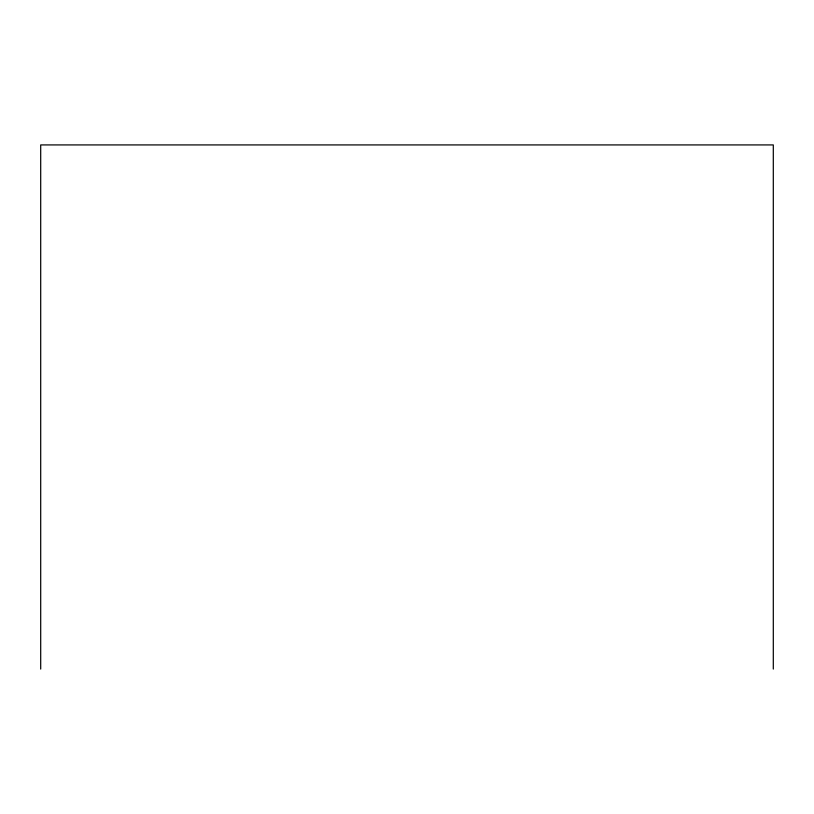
<?xml version="1.0" encoding="UTF-8"?>
<svg xmlns="http://www.w3.org/2000/svg" width="814" height="814" viewBox="0 0 814 814"><rect width="100%" height="100%" fill="white"/><g stroke="black" fill="none" stroke-linecap="round" stroke-linejoin="round"><path stroke-width="1.22" d="M773.3 669.077L773.3 144.923L40.7 144.923L40.7 669.077"/></g></svg>
